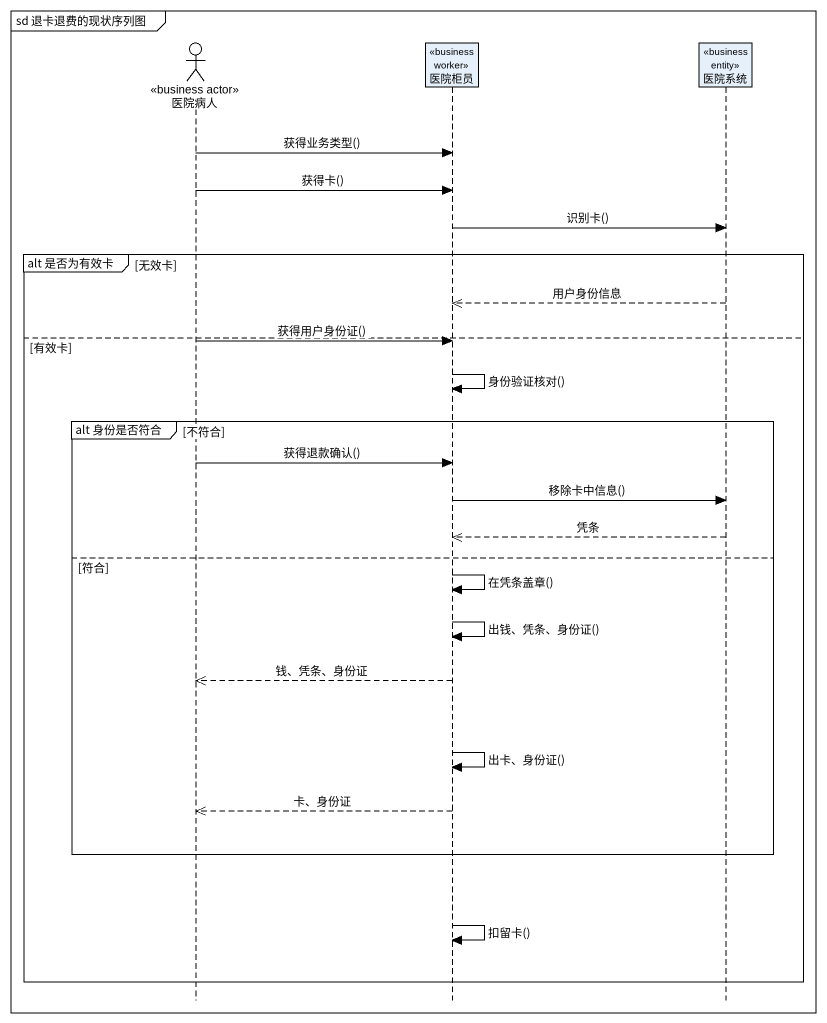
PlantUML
@startuml
mainframe sd 退卡退费的现状序列图
hide footbox
actor 医院病人 <<business actor>>
participant 医院柜员 <<business worker>>
participant 医院系统 <<business entity>>

医院病人 -> 医院柜员 : 获得业务类型()
医院病人 -> 医院柜员 : 获得卡()
医院柜员 -> 医院系统 : 识别卡()
group alt 是否为有效卡 [无效卡]
  医院系统 -->> 医院柜员 : 用户身份信息
else 有效卡
  医院病人 -> 医院柜员 : 获得用户身份证()
  医院柜员 -> 医院柜员 : 身份验证核对()
  group alt 身份是否符合 [不符合]
    医院病人 -> 医院柜员 : 获得退款确认()
    医院柜员 -> 医院系统 : 移除卡中信息()
    医院系统 -->> 医院柜员 : 凭条
  else 符合
    医院柜员 -> 医院柜员 : 在凭条盖章()
    医院柜员 -> 医院柜员 : 出钱、凭条、身份证()
    医院柜员 -->> 医院病人 : 钱、凭条、身份证
    医院柜员 -> 医院柜员 : 出卡、身份证()
    医院柜员 -->> 医院病人 : 卡、身份证
  end
  医院柜员 -> 医院柜员 : 扣留卡()
end
@enduml
